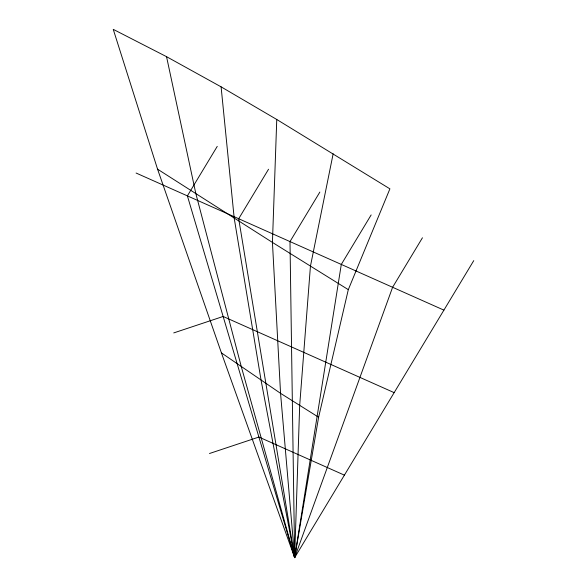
<?xml version="1.0" encoding="UTF-8"?>
<svg xmlns="http://www.w3.org/2000/svg" width="587" height="587" viewBox="0 0 587 587"><rect width="100%" height="100%" fill="white"/><g stroke="black" fill="none" stroke-linecap="round" stroke-linejoin="round"><path stroke-width="0.88" d="M422.449 237.779L392.6 287.278L294.645 557.65L221.424 352.897L157.565 169.181L113.247 29.35L166.539 56.668L221.101 86.847L276.763 119.484L272.434 242.424L280.557 393.334L294.645 557.65L473.753 260.628M276.763 119.484L389.9 188.845L348.304 289.655L318.616 417.24L294.645 557.65L187.392 195.882L217.241 146.383M333.159 153.772L310.435 266.197L299.678 405.492L294.645 557.65L241.352 366.86L195.831 193.541L166.539 56.668M268.545 169.232L238.696 218.731L294.645 557.65L341.296 264.429L371.153 214.93M319.849 192.081L289.993 241.58L294.645 557.65L261.112 380.464L234.198 218.144L221.101 86.847M173.737 332.917L223.141 316.474L394.148 392.637M209.486 453.509L258.896 437.058L344.4 475.14M136.089 173.033L443.904 310.127M348.304 289.655L272.434 242.424L157.565 169.181M318.616 417.24L280.557 393.334L221.424 352.897"/></g></svg>
